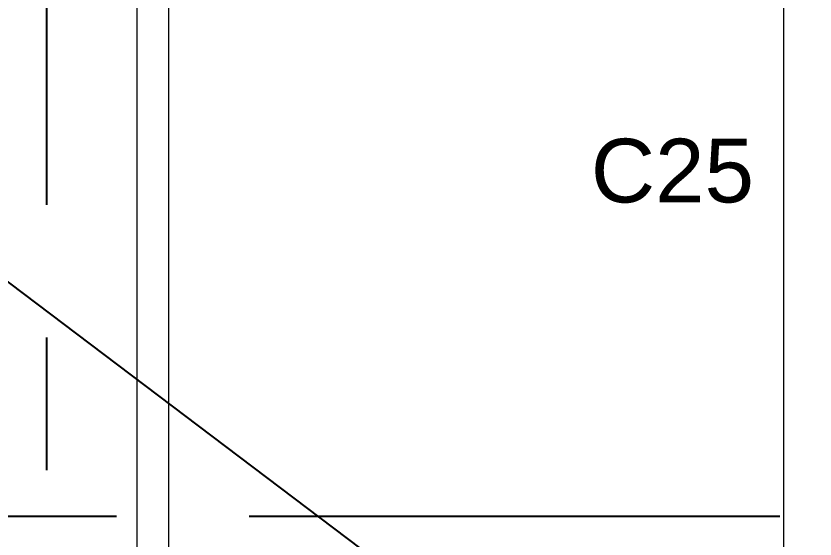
# Model space of a CAD drawing. Header units: millimetres. Extents: x 652937 to 1670132, y 1473552 to 2851037.
# Drawn here: x 718256 to 720138, y 1477959 to 1479190 of the extents above; entities that cross this region are included whole.
import ezdxf
from ezdxf.enums import TextEntityAlignment as Align

# ---------------------------------------------------------------- set-up
doc = ezdxf.new("R2010")
doc.units = ezdxf.units.MM
doc.linetypes.add('HIDDEN', pattern=[0.375, 0.25, -0.125])
doc.linetypes.add('TA_GL_005.00000', pattern=[13.75, 5, -1.25, 1.25, -1.25, 5])
for name, color, linetype in [('000 - 0_SYM_DWG_GRID-BUBBLE_MAIN_COLOR_1', 3, 'Continuous'), ('000 - 0_SYM_DWG_GRIDLINE_MAIN_COLOR_251', 251, 'Continuous'), ('DIM', 1, 'Continuous'), ('TEXT', 3, 'Continuous')]:
    doc.layers.add(name, color=color, linetype=linetype)
for name, color, linetype, lineweight in [('A-010-M_LINE', 3, 'Continuous', 9), ('A-230-M_FLOOR', 2, 'Continuous', 25), ('A-WALL', 2, 'Continuous', 25)]:
    doc.layers.add(name, color=color, linetype=linetype, lineweight=lineweight)
doc.styles.add('Arial', font='arial.ttf')
doc.styles.add('TA', font='', dxfattribs={"height": 4.5})
doc.styles.get('TA').set_extended_font_data('Cordia New')

# ---------------------------------------------------------------- blocks, each defined once
blk = doc.blocks.new('opening')
at = {"layer": 'A-230-M_FLOOR', "color": 15, "linetype": 'HIDDEN', "ltscale": 30}
blk.add_line((6.9573, -9.8109), (11.8381, -3.3459), dxfattribs=at)
blk = doc.blocks.new('1')
at = {"layer": 'A-010-M_LINE', "color": 252}
for p, q in [((274198, -50381.4), (279178, -50381.4)), ((274198, -50456.4), (279178, -50456.4)), ((274198, -51905.5), (278073.2, -51905.5))]:
    blk.add_line(p, q, dxfattribs=at)
blk = doc.blocks.new('*U9146')
at = {"layer": '000 - 0_SYM_DWG_GRIDLINE_MAIN_COLOR_251', "linetype": 'ByBlock', "ltscale": 5}
blk.add_line((30, 0), (-372.229, 0), dxfattribs=at)
at = {"style": 'TA', "flags": 1}
blk.add_attdef('LOCATION', (6, -6), '', height=4.5, rotation=270, dxfattribs=at)
at = {"layer": '000 - 0_SYM_DWG_GRID-BUBBLE_MAIN_COLOR_1', "style": 'Arial'}
blk.add_attdef('GRID-HEAD', text='', height=4, rotation=270, dxfattribs=at).set_placement((56.875, 0), align=Align.MIDDLE_CENTER)
blk = doc.blocks.new('*U9152')
at = {"layer": '000 - 0_SYM_DWG_GRIDLINE_MAIN_COLOR_251', "linetype": 'ByBlock', "ltscale": 5}
blk.add_line((30, 0), (-526.696, 0), dxfattribs=at)
at = {"style": 'TA', "flags": 1}
blk.add_attdef('LOCATION', (6, -6), '', height=4.5, rotation=270, dxfattribs=at)
at = {"layer": '000 - 0_SYM_DWG_GRID-BUBBLE_MAIN_COLOR_1', "style": 'Arial'}
blk.add_attdef('GRID-HEAD', text='', height=4, rotation=270, dxfattribs=at).set_placement((98.128, 0), align=Align.MIDDLE_CENTER)
blk = doc.blocks.new('W-1-PP18-ST_ENT3_REV02_20260413-040446_PP18_ENT_3_Y_DIMS')
at = {"layer": '000 - 0_SYM_DWG_GRIDLINE_MAIN_COLOR_251', "linetype": 'TA_GL_005.00000'}
for name, p, xscale, yscale, zscale, rotation in [('*U9146', (18000, 1155.8), 50.00000000000017, 50.00000000000017, 50.00000000000017, 90), ('*U9152', (-4084.8, -14640), 50.00000000000004, 50.00000000000004, 50.00000000000004, 180)]:
    blk.add_blockref(name, p, dxfattribs=dict(at, xscale=xscale, yscale=yscale, zscale=zscale, rotation=rotation))
blk = doc.blocks.new('W-1-PP18-ST_ENT3_REV02_20260413-050421_PP18_ENT3_MAIN_PLAN')
at = {"layer": 'TEXT'}
h = blk.add_hatch(dxfattribs=at)
h.set_pattern_fill('ANSI34', color=250, scale=21.831008, angle=305.769)
h.set_pattern_definition([(230.0083, (16484.82, -22407.65), (318.622, -267.277), []), (230.0083, (16387.17, -22416.2), (318.622, -267.277), []), (230.0083, (16289.52, -22424.77), (318.622, -267.277), []), (230.0083, (16191.87, -22433.32), (318.622, -267.277), [])])
h.paths.add_polyline_path([(8351.9, -15550.1), (8350.2, 1004.8), (20060.2, 1006.6), (20061.9, -15548.3)], flags=16)
h.paths.add_polyline_path([(8201.9, -15700.1), (8201.1, 1155.7), (20210.7, 1155.9), (20211.5, -15699.8)])
at = {"color": 6}
blk.add_blockref('W-1-PP18-ST_ENT3_REV02_20260413-040446_PP18_ENT_3_Y_DIMS', (0, 0), dxfattribs=at)
at = {"color": 4, "xscale": 1000, "yscale": 1000, "zscale": 1000, "rotation": 90.00830806532032}
blk.add_blockref('opening', (9903.2, -22408.6), dxfattribs=at)
at = {"layer": 'A-WALL', "color": 1, "linetype": 'HIDDEN', "lineweight": 13, "ltscale": 8, "rotation": 90}
blk.add_blockref('1', (-32168, -289748.1), dxfattribs=at)
at = {"layer": 'DIM', "color": 3, "insert": (19474.7, -13827.5), "char_height": 150, "attachment_point": 5, "rotation": 0.0083, "style": 'Arial', "bg_fill": 3, "box_fill_scale": 1.1, "bg_fill_color": 256, "bg_fill_true_color": 13158600, "bg_fill_transparency": 0}
blk.add_mtext('\\A1;C25', dxfattribs=at)

msp = doc.modelspace()

# ---------------------------------------------------------------- block references
at = {"color": 6}
msp.add_blockref('W-1-PP18-ST_ENT3_REV02_20260413-050421_PP18_ENT3_MAIN_PLAN', (700327.4222, 1492652.7123), dxfattribs=at)

doc.saveas('drawing.dxf')
